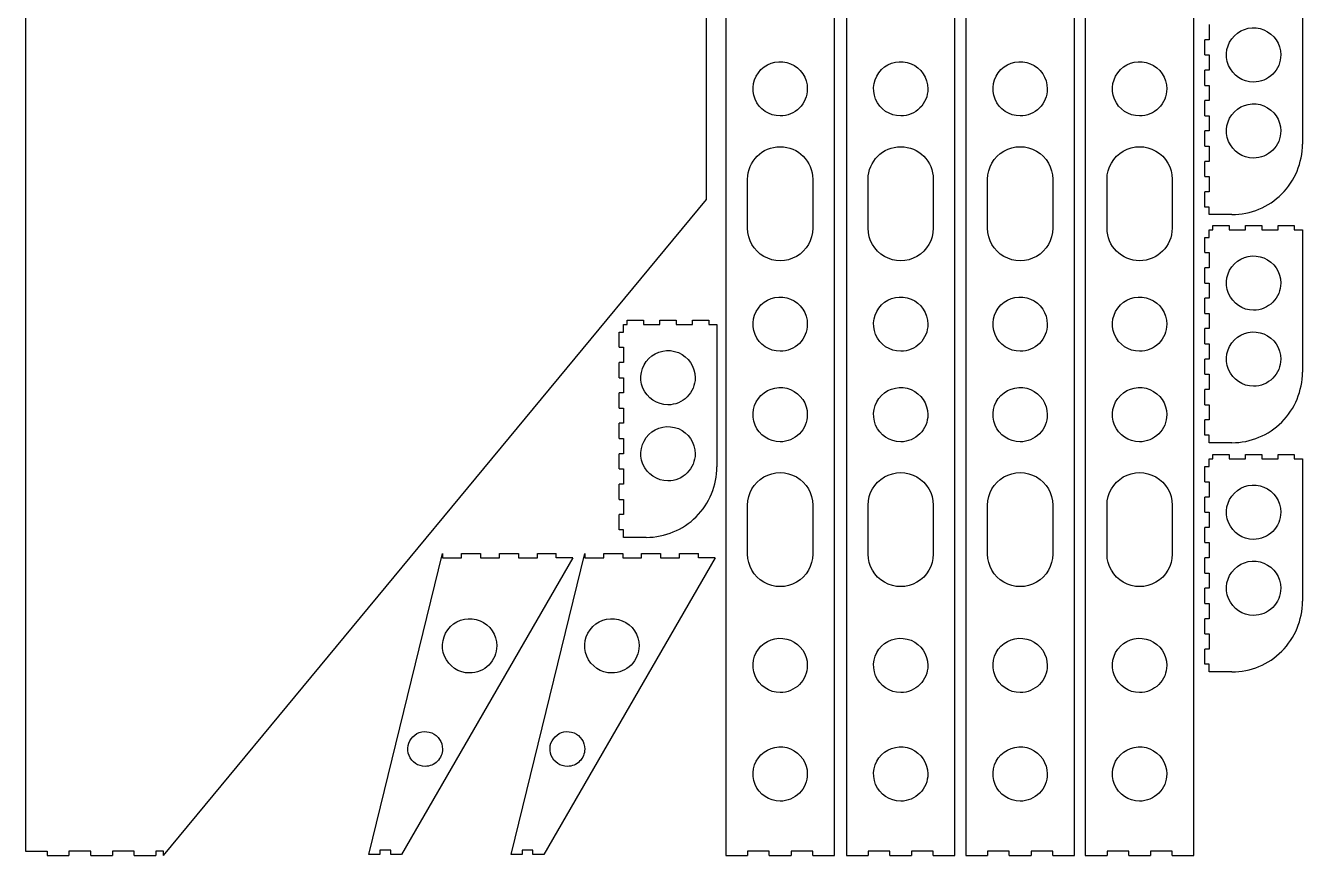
# Model space of a CAD drawing. Header units: millimetres. Extents: x 12 to 1197, y 12 to 2438.
# Drawn here: x 12 to 1188, y 12 to 776 of the extents above; entities that cross this region are included whole.
import ezdxf

# ---------------------------------------------------------------- set-up
doc = ezdxf.new("R2010")
doc.units = ezdxf.units.MM
doc.layers.get('0').update_dxf_attribs({"linetype": 'CONTINUOUS'})

msp = doc.modelspace()

# ---------------------------------------------------------------- linework, layer by layer
at = {"color": 7}
for points in [[(11.85, 1215.85), (11.85, 15.85)], [(638.85, 615.85), (638.85, 1219.85)], [(676.85, 1211.85), (656.85, 1211.85), (656.85, 11.85)], [(736.85, 11.85), (756.85, 11.85), (756.85, 1211.85), (736.85, 1211.85)], [(787.85, 1211.85), (767.85, 1211.85), (767.85, 11.85)], [(847.85, 11.85), (867.85, 11.85), (867.85, 1211.85), (847.85, 1211.85)], [(897.85, 1211.85), (877.85, 1211.85), (877.85, 11.85)], [(957.85, 11.85), (977.85, 11.85), (977.85, 1211.85), (957.85, 1211.85)], [(1007.85, 1211.85), (987.85, 1211.85), (987.85, 11.85)], [(1067.85, 11.85), (1087.85, 11.85), (1087.85, 1211.85), (1067.85, 1211.85)], [(1187.85, 797.85), (1187.85, 666.85)], [(1101.85, 776.85), (1101.85, 762.85)], [(1101.85, 762.85), (1097.85, 762.85)], [(1097.85, 748.85), (1097.85, 762.85)], [(1097.85, 748.85), (1101.85, 748.85)], [(1101.85, 748.85), (1101.85, 734.85)], [(1097.85, 720.85), (1097.85, 734.85)], [(1101.85, 734.85), (1097.85, 734.85)], [(1097.85, 720.85), (1101.85, 720.85)], [(1101.85, 720.85), (1101.85, 706.85)], [(1097.85, 692.85), (1097.85, 706.85)], [(1101.85, 706.85), (1097.85, 706.85)], [(1097.85, 692.85), (1101.85, 692.85)], [(1101.85, 692.85), (1101.85, 678.85)], [(1097.85, 664.85), (1097.85, 678.85)], [(1101.85, 678.85), (1097.85, 678.85)], [(1097.85, 664.85), (1101.85, 664.85)], [(1101.85, 664.85), (1101.85, 650.85)], [(1097.85, 636.85), (1097.85, 650.85)], [(1101.85, 650.85), (1097.85, 650.85)], [(1097.85, 636.85), (1101.85, 636.85)], [(1101.85, 636.85), (1101.85, 622.85)], [(676.85, 589.35), (676.85, 634.35)], [(736.85, 634.35), (736.85, 589.35)], [(787.85, 589.35), (787.85, 634.35)], [(847.85, 634.35), (847.85, 589.35)], [(897.85, 589.35), (897.85, 634.35)], [(957.85, 634.35), (957.85, 589.35)], [(1007.85, 589.35), (1007.85, 634.35)], [(1067.85, 634.35), (1067.85, 589.35)], [(138.85, 11.85), (638.85, 615.85)], [(1097.85, 608.85), (1097.85, 622.85)], [(1101.85, 622.85), (1097.85, 622.85)], [(1101.85, 608.85), (1097.85, 608.85)], [(1122.85, 601.85), (1101.85, 601.85), (1101.85, 608.85)], [(1105.35, 591.85), (1120.35, 591.85)], [(1105.35, 587.85), (1105.35, 591.85)], [(1120.35, 591.85), (1120.35, 587.85)], [(1135.35, 591.85), (1150.35, 591.85)], [(1135.35, 587.85), (1135.35, 591.85)], [(1150.35, 591.85), (1150.35, 587.85)], [(1165.35, 591.85), (1180.35, 591.85)], [(1165.35, 587.85), (1165.35, 591.85)], [(1180.35, 591.85), (1180.35, 587.85)], [(1097.85, 580.85), (1101.85, 580.85)], [(1097.85, 566.85), (1097.85, 580.85)], [(1101.85, 587.85), (1105.35, 587.85)], [(1101.85, 580.85), (1101.85, 587.85)], [(1120.35, 587.85), (1135.35, 587.85)], [(1150.35, 587.85), (1165.35, 587.85)], [(1180.35, 587.85), (1187.85, 587.85)], [(1187.85, 587.85), (1187.85, 456.85)], [(1097.85, 566.85), (1101.85, 566.85)], [(1101.85, 566.85), (1101.85, 552.85)], [(1101.85, 552.85), (1097.85, 552.85)], [(1097.85, 538.85), (1097.85, 552.85)], [(1097.85, 538.85), (1101.85, 538.85)], [(1101.85, 538.85), (1101.85, 524.85)], [(1097.85, 510.85), (1097.85, 524.85)], [(1101.85, 524.85), (1097.85, 524.85)], [(1097.85, 510.85), (1101.85, 510.85)], [(1101.85, 510.85), (1101.85, 496.85)], [(562.532983, 500.700969), (566.032983, 500.700969)], [(562.532983, 493.700969), (562.532983, 500.700969)], [(566.032983, 504.700969), (581.032983, 504.700969)], [(566.032983, 500.700969), (566.032983, 504.700969)], [(581.032983, 504.700969), (581.032983, 500.700969)], [(581.032983, 500.700969), (596.032983, 500.700969)], [(596.032983, 504.700969), (611.032983, 504.700969)], [(596.032983, 500.700969), (596.032983, 504.700969)], [(611.032983, 504.700969), (611.032983, 500.700969)], [(611.032983, 500.700969), (626.032983, 500.700969)], [(626.032983, 504.700969), (641.032983, 504.700969)], [(626.032983, 500.700969), (626.032983, 504.700969)], [(641.032983, 504.700969), (641.032983, 500.700969)], [(641.032983, 500.700969), (648.532983, 500.700969)], [(648.532983, 500.700969), (648.532983, 369.700969)], [(1097.85, 482.85), (1097.85, 496.85)], [(1101.85, 496.85), (1097.85, 496.85)], [(558.532983, 493.700969), (562.532983, 493.700969)], [(558.532983, 479.700969), (558.532983, 493.700969)], [(1097.85, 482.85), (1101.85, 482.85)], [(1101.85, 482.85), (1101.85, 468.85)], [(558.532983, 479.700969), (562.532983, 479.700969)], [(562.532983, 479.700969), (562.532983, 465.700969)], [(562.532983, 465.700969), (558.532983, 465.700969)], [(558.532983, 451.700969), (558.532983, 465.700969)], [(1097.85, 454.85), (1097.85, 468.85)], [(1101.85, 468.85), (1097.85, 468.85)], [(558.532983, 451.700969), (562.532983, 451.700969)], [(562.532983, 451.700969), (562.532983, 437.700969)], [(1097.85, 454.85), (1101.85, 454.85)], [(1101.85, 454.85), (1101.85, 440.85)], [(558.532983, 423.700969), (558.532983, 437.700969)], [(562.532983, 437.700969), (558.532983, 437.700969)], [(1097.85, 426.85), (1097.85, 440.85)], [(1101.85, 440.85), (1097.85, 440.85)], [(558.532983, 423.700969), (562.532983, 423.700969)], [(562.532983, 423.700969), (562.532983, 409.700969)], [(1097.85, 426.85), (1101.85, 426.85)], [(1101.85, 426.85), (1101.85, 412.85)], [(1097.85, 398.85), (1097.85, 412.85)], [(1101.85, 412.85), (1097.85, 412.85)], [(558.532983, 395.700969), (558.532983, 409.700969)], [(562.532983, 409.700969), (558.532983, 409.700969)], [(558.532983, 395.700969), (562.532983, 395.700969)], [(562.532983, 395.700969), (562.532983, 381.700969)], [(1101.85, 398.85), (1097.85, 398.85)], [(1122.85, 391.85), (1101.85, 391.85), (1101.85, 398.85)], [(558.532983, 367.700969), (558.532983, 381.700969)], [(562.532983, 381.700969), (558.532983, 381.700969)], [(1101.85, 376.85), (1105.35, 376.85)], [(1101.85, 369.85), (1101.85, 376.85)], [(1105.35, 380.85), (1120.35, 380.85)], [(1105.35, 376.85), (1105.35, 380.85)], [(1120.35, 380.85), (1120.35, 376.85)], [(1120.35, 376.85), (1135.35, 376.85)], [(1135.35, 380.85), (1150.35, 380.85)], [(1135.35, 376.85), (1135.35, 380.85)], [(1150.35, 380.85), (1150.35, 376.85)], [(1150.35, 376.85), (1165.35, 376.85)], [(1165.35, 380.85), (1180.35, 380.85)], [(1165.35, 376.85), (1165.35, 380.85)], [(1180.35, 380.85), (1180.35, 376.85)], [(1180.35, 376.85), (1187.85, 376.85)], [(1187.85, 376.85), (1187.85, 245.85)], [(558.532983, 367.700969), (562.532983, 367.700969)], [(562.532983, 367.700969), (562.532983, 353.700969)], [(1097.85, 369.85), (1101.85, 369.85)], [(1097.85, 355.85), (1097.85, 369.85)], [(558.532983, 339.700969), (558.532983, 353.700969)], [(562.532983, 353.700969), (558.532983, 353.700969)], [(1097.85, 355.85), (1101.85, 355.85)], [(1101.85, 355.85), (1101.85, 341.85)], [(1101.85, 341.85), (1097.85, 341.85)], [(1097.85, 327.85), (1097.85, 341.85)], [(558.532983, 339.700969), (562.532983, 339.700969)], [(562.532983, 339.700969), (562.532983, 325.700969)], [(676.85, 289.35), (676.85, 334.35)], [(736.85, 334.35), (736.85, 289.35)], [(787.85, 289.35), (787.85, 334.35)], [(847.85, 334.35), (847.85, 289.35)], [(897.85, 289.35), (897.85, 334.35)], [(957.85, 334.35), (957.85, 289.35)], [(1007.85, 289.35), (1007.85, 334.35)], [(1067.85, 334.35), (1067.85, 289.35)], [(558.532983, 311.700969), (558.532983, 325.700969)], [(562.532983, 325.700969), (558.532983, 325.700969)], [(1097.85, 327.85), (1101.85, 327.85)], [(1101.85, 327.85), (1101.85, 313.85)], [(562.532983, 311.700969), (558.532983, 311.700969)], [(583.532983, 304.700969), (562.532983, 304.700969), (562.532983, 311.700969)], [(1097.85, 299.85), (1097.85, 313.85)], [(1101.85, 313.85), (1097.85, 313.85)], [(1097.85, 299.85), (1101.85, 299.85)], [(1101.85, 299.85), (1101.85, 285.85)], [(328.15, 12.721871), (395.85, 289.85)], [(515.840599, 285.85), (358.15, 12.721871)], [(395.85, 289.85), (395.85, 285.85)], [(395.85, 285.85), (413.32, 285.85)], [(413.32, 289.85), (430.79, 289.85)], [(413.32, 285.85), (413.32, 289.85)], [(430.79, 289.85), (430.79, 285.85)], [(430.79, 285.85), (448.26, 285.85)], [(448.26, 289.85), (465.73, 289.85)], [(448.26, 285.85), (448.26, 289.85)], [(459.15, 12.721871), (526.85, 289.85)], [(465.73, 289.85), (465.73, 285.85)], [(465.73, 285.85), (483.2, 285.85)], [(483.2, 289.85), (500.68, 289.85)], [(483.2, 285.85), (483.2, 289.85)], [(646.840599, 285.85), (489.15, 12.721871)], [(515.840599, 285.85), (500.68, 285.85), (500.68, 289.85)], [(526.85, 289.85), (526.85, 285.85)], [(526.85, 285.85), (544.32, 285.85)], [(544.32, 289.85), (561.79, 289.85)], [(544.32, 285.85), (544.32, 289.85)], [(561.79, 289.85), (561.79, 285.85)], [(561.79, 285.85), (579.26, 285.85)], [(579.26, 289.85), (596.73, 289.85)], [(579.26, 285.85), (579.26, 289.85)], [(596.73, 289.85), (596.73, 285.85)], [(596.73, 285.85), (614.2, 285.85)], [(614.2, 289.85), (631.68, 289.85)], [(614.2, 285.85), (614.2, 289.85)], [(646.840599, 285.85), (631.68, 285.85), (631.68, 289.85)], [(1097.85, 271.85), (1097.85, 285.85)], [(1101.85, 285.85), (1097.85, 285.85)], [(1097.85, 271.85), (1101.85, 271.85)], [(1101.85, 271.85), (1101.85, 257.85)], [(1097.85, 243.85), (1097.85, 257.85)], [(1101.85, 257.85), (1097.85, 257.85)], [(1097.85, 243.85), (1101.85, 243.85)], [(1101.85, 243.85), (1101.85, 229.85)], [(1097.85, 215.85), (1097.85, 229.85)], [(1101.85, 229.85), (1097.85, 229.85)], [(1097.85, 215.85), (1101.85, 215.85)], [(1101.85, 215.85), (1101.85, 201.85)], [(1097.85, 187.85), (1097.85, 201.85)], [(1101.85, 201.85), (1097.85, 201.85)], [(1101.85, 187.85), (1097.85, 187.85)], [(1122.85, 180.85), (1101.85, 180.85), (1101.85, 187.85)], [(11.85, 15.85), (31.85, 15.85)], [(31.85, 15.85), (31.85, 11.85)], [(31.85, 11.85), (51.85, 11.85)], [(71.85, 11.85), (71.85, 15.85), (51.85, 15.85), (51.85, 11.85)], [(71.85, 11.85), (91.85, 11.85)], [(111.85, 11.85), (111.85, 15.85), (91.85, 15.85), (91.85, 11.85)], [(111.85, 11.85), (131.85, 11.85)], [(138.85, 11.85), (138.85, 15.85), (131.85, 15.85), (131.85, 11.85)], [(338.15, 12.721871), (328.15, 12.721871)], [(338.15, 16.721871), (338.15, 12.721871)], [(348.15, 16.721871), (338.15, 16.721871)], [(348.15, 12.721871), (348.15, 16.721871)], [(358.15, 12.721871), (348.15, 12.721871)], [(469.15, 12.721871), (459.15, 12.721871)], [(469.15, 16.721871), (469.15, 12.721871)], [(479.15, 16.721871), (469.15, 16.721871)], [(479.15, 12.721871), (479.15, 16.721871)], [(489.15, 12.721871), (479.15, 12.721871)], [(656.85, 11.85), (676.85, 11.85)], [(676.85, 15.85), (676.85, 11.85)], [(696.85, 15.85), (676.85, 15.85)], [(696.85, 11.85), (696.85, 15.85)], [(696.85, 11.85), (716.85, 11.85)], [(716.85, 15.85), (716.85, 11.85)], [(736.85, 15.85), (716.85, 15.85)], [(736.85, 11.85), (736.85, 15.85)], [(767.85, 11.85), (787.85, 11.85)], [(787.85, 15.85), (787.85, 11.85)], [(807.85, 15.85), (787.85, 15.85)], [(807.85, 11.85), (807.85, 15.85)], [(807.85, 11.85), (827.85, 11.85)], [(827.85, 15.85), (827.85, 11.85)], [(847.85, 15.85), (827.85, 15.85)], [(847.85, 11.85), (847.85, 15.85)], [(877.85, 11.85), (897.85, 11.85)], [(897.85, 15.85), (897.85, 11.85)], [(917.85, 15.85), (897.85, 15.85)], [(917.85, 11.85), (917.85, 15.85)], [(917.85, 11.85), (937.85, 11.85)], [(937.85, 15.85), (937.85, 11.85)], [(957.85, 15.85), (937.85, 15.85)], [(957.85, 11.85), (957.85, 15.85)], [(987.85, 11.85), (1007.85, 11.85)], [(1007.85, 15.85), (1007.85, 11.85)], [(1027.85, 15.85), (1007.85, 15.85)], [(1027.85, 11.85), (1027.85, 15.85)], [(1027.85, 11.85), (1047.85, 11.85)], [(1047.85, 15.85), (1047.85, 11.85)], [(1067.85, 15.85), (1047.85, 15.85)], [(1067.85, 11.85), (1067.85, 15.85)]]:
    msp.add_lwpolyline(points, dxfattribs=at)
for points in [[(1142.85, 723.85)], [(706.85, 692.68)], [(817.85, 692.68)], [(927.85, 692.68)], [(1037.85, 692.68)], [(1142.85, 653.85)], [(1142.85, 513.85)], [(706.85, 476.01)], [(817.85, 476.01)], [(927.85, 476.01)], [(1037.85, 476.01)], [(1142.85, 443.85)], [(603.532983, 426.700969)], [(706.85, 392.68)], [(817.85, 392.68)], [(927.85, 392.68)], [(1037.85, 392.68)], [(603.532983, 356.700969)], [(1142.85, 302.85)], [(1142.85, 232.85)], [(420.85, 179.85)], [(551.85, 179.85)], [(706.85, 161.85)], [(817.85, 161.85)], [(927.85, 161.85)], [(1037.85, 161.85)], [(379.85, 93.85)], [(510.85, 93.85)], [(706.85, 61.85)], [(817.85, 61.85)], [(927.85, 61.85)], [(1037.85, 61.85)]]:
    msp.add_lwpolyline(points, close=True, dxfattribs=at)
for points in [[(1119.753012, 739.282914), (1115.883487, 748.624774), (1118.022381, 759.37772), (1125.17233, 766.52767)], [(1125.17233, 766.52767), (1132.32228, 773.677619), (1143.075226, 775.816513), (1152.417086, 771.946988)], [(1152.417086, 771.946988), (1161.758946, 768.077463), (1167.85, 758.961556), (1167.85, 748.85)], [(689.17233, 735.35767), (696.32228, 742.507619), (707.075226, 744.646513), (716.417086, 740.776988)], [(800.17233, 735.35767), (807.32228, 742.507619), (818.075226, 744.646513), (827.417086, 740.776988)], [(910.17233, 735.35767), (917.32228, 742.507619), (928.075226, 744.646513), (937.417086, 740.776988)], [(1020.17233, 735.35767), (1027.32228, 742.507619), (1038.075226, 744.646513), (1047.417086, 740.776988)], [(1167.85, 748.85), (1167.85, 742.219588), (1165.216079, 735.86074), (1160.52767, 731.17233)], [(683.753012, 708.112914), (679.883487, 717.454774), (682.022381, 728.20772), (689.17233, 735.35767)], [(716.417086, 740.776988), (725.758946, 736.907463), (731.85, 727.791556), (731.85, 717.68)], [(794.753012, 708.112914), (790.883487, 717.454774), (793.022381, 728.20772), (800.17233, 735.35767)], [(827.417086, 740.776988), (836.758946, 736.907463), (842.85, 727.791556), (842.85, 717.68)], [(904.753012, 708.112914), (900.883487, 717.454774), (903.022381, 728.20772), (910.17233, 735.35767)], [(937.417086, 740.776988), (946.758946, 736.907463), (952.85, 727.791556), (952.85, 717.68)], [(1014.753012, 708.112914), (1010.883487, 717.454774), (1013.022381, 728.20772), (1020.17233, 735.35767)], [(1047.417086, 740.776988), (1056.758946, 736.907463), (1062.85, 727.791556), (1062.85, 717.68)], [(1142.85, 723.85), (1132.738444, 723.85), (1123.622537, 729.941054), (1119.753012, 739.282914)], [(1160.52767, 731.17233), (1155.83926, 726.483921), (1149.480412, 723.85), (1142.85, 723.85)], [(731.85, 717.68), (731.85, 711.049588), (729.216079, 704.69074), (724.52767, 700.00233)], [(842.85, 717.68), (842.85, 711.049588), (840.216079, 704.69074), (835.52767, 700.00233)], [(952.85, 717.68), (952.85, 711.049588), (950.216079, 704.69074), (945.52767, 700.00233)], [(1062.85, 717.68), (1062.85, 711.049588), (1060.216079, 704.69074), (1055.52767, 700.00233)], [(706.85, 692.68), (696.738444, 692.68), (687.622537, 698.771054), (683.753012, 708.112914)], [(817.85, 692.68), (807.738444, 692.68), (798.622537, 698.771054), (794.753012, 708.112914)], [(927.85, 692.68), (917.738444, 692.68), (908.622537, 698.771054), (904.753012, 708.112914)], [(1037.85, 692.68), (1027.738444, 692.68), (1018.622537, 698.771054), (1014.753012, 708.112914)], [(1125.17233, 696.52767), (1132.32228, 703.677619), (1143.075226, 705.816513), (1152.417086, 701.946988)], [(724.52767, 700.00233), (719.83926, 695.313921), (713.480412, 692.68), (706.85, 692.68)], [(835.52767, 700.00233), (830.83926, 695.313921), (824.480412, 692.68), (817.85, 692.68)], [(945.52767, 700.00233), (940.83926, 695.313921), (934.480412, 692.68), (927.85, 692.68)], [(1055.52767, 700.00233), (1050.83926, 695.313921), (1044.480412, 692.68), (1037.85, 692.68)], [(1119.753012, 669.282914), (1115.883487, 678.624774), (1118.022381, 689.37772), (1125.17233, 696.52767)], [(1152.417086, 701.946988), (1161.758946, 698.077463), (1167.85, 688.961556), (1167.85, 678.85)], [(1167.85, 678.85), (1167.85, 672.219588), (1165.216079, 665.86074), (1160.52767, 661.17233)], [(676.85, 634.35), (676.850001, 650.918542), (690.281458, 664.349998), (706.85, 664.349998)], [(706.85, 664.349998), (723.418542, 664.349998), (736.849999, 650.918542), (736.85, 634.35)], [(787.85, 634.35), (787.850001, 650.918542), (801.281458, 664.349998), (817.85, 664.349998)], [(817.85, 664.349998), (834.418542, 664.349998), (847.849999, 650.918542), (847.85, 634.35)], [(897.85, 634.35), (897.85, 645.067968), (903.567968, 654.971778), (912.85, 660.330762)], [(912.85, 660.330762), (922.132032, 665.689746), (933.567968, 665.689746), (942.85, 660.330762)], [(942.85, 660.330762), (952.132032, 654.971778), (957.85, 645.067968), (957.85, 634.35)], [(1007.85, 634.35), (1007.85, 645.067968), (1013.567968, 654.971778), (1022.85, 660.330762)], [(1022.85, 660.330762), (1032.132032, 665.689746), (1043.567968, 665.689746), (1052.85, 660.330762)], [(1052.85, 660.330762), (1062.132032, 654.971778), (1067.85, 645.067968), (1067.85, 634.35)], [(1142.85, 653.85), (1132.738444, 653.85), (1123.622537, 659.941054), (1119.753012, 669.282914)], [(1160.52767, 661.17233), (1155.83926, 656.483921), (1149.480412, 653.85), (1142.85, 653.85)], [(1168.811941, 620.888059), (1181.001805, 633.077924), (1187.85, 649.610928), (1187.85, 666.85)], [(1122.85, 601.85), (1140.089072, 601.85), (1156.622076, 608.698195), (1168.811941, 620.888059)], [(691.85, 563.369238), (682.567968, 568.728222), (676.85, 578.632032), (676.85, 589.35)], [(736.85, 589.35), (736.85, 578.632032), (731.132032, 568.728222), (721.85, 563.369238)], [(802.85, 563.369238), (793.567968, 568.728222), (787.85, 578.632032), (787.85, 589.35)], [(847.85, 589.35), (847.85, 578.632032), (842.132032, 568.728222), (832.85, 563.369238)], [(912.85, 563.369238), (903.567968, 568.728222), (897.85, 578.632032), (897.85, 589.35)], [(957.85, 589.35), (957.85, 578.632032), (952.132032, 568.728222), (942.85, 563.369238)], [(1037.85, 559.350004), (1021.281459, 559.350004), (1007.850002, 572.781459), (1007.85, 589.35)], [(1067.85, 589.35), (1067.849998, 572.781459), (1054.418541, 559.350004), (1037.85, 559.350004)], [(1125.17233, 556.52767), (1132.32228, 563.677619), (1143.075226, 565.816513), (1152.417086, 561.946988)], [(721.85, 563.369238), (712.567968, 558.010254), (701.132032, 558.010254), (691.85, 563.369238)], [(832.85, 563.369238), (823.567968, 558.010254), (812.132032, 558.010254), (802.85, 563.369238)], [(942.85, 563.369238), (933.567968, 558.010254), (922.132032, 558.010254), (912.85, 563.369238)], [(1119.753012, 529.282914), (1115.883487, 538.624774), (1118.022381, 549.37772), (1125.17233, 556.52767)], [(1152.417086, 561.946988), (1161.758946, 558.077463), (1167.85, 548.961556), (1167.85, 538.85)], [(1142.85, 513.85), (1132.738444, 513.85), (1123.622537, 519.941054), (1119.753012, 529.282914)], [(1167.85, 538.85), (1167.85, 532.219588), (1165.216079, 525.86074), (1160.52767, 521.17233)], [(683.753012, 491.442914), (679.883487, 500.784774), (682.022381, 511.53772), (689.17233, 518.68767)], [(689.17233, 518.68767), (696.32228, 525.837619), (707.075226, 527.976513), (716.417086, 524.106988)], [(716.417086, 524.106988), (725.758946, 520.237463), (731.85, 511.121556), (731.85, 501.01)], [(794.753012, 491.442914), (790.883487, 500.784774), (793.022381, 511.53772), (800.17233, 518.68767)], [(800.17233, 518.68767), (807.32228, 525.837619), (818.075226, 527.976513), (827.417086, 524.106988)], [(827.417086, 524.106988), (836.758946, 520.237463), (842.85, 511.121556), (842.85, 501.01)], [(904.753012, 491.442914), (900.883487, 500.784774), (903.022381, 511.53772), (910.17233, 518.68767)], [(910.17233, 518.68767), (917.32228, 525.837619), (928.075226, 527.976513), (937.417086, 524.106988)], [(937.417086, 524.106988), (946.758946, 520.237463), (952.85, 511.121556), (952.85, 501.01)], [(1014.753012, 491.442914), (1010.883487, 500.784774), (1013.022381, 511.53772), (1020.17233, 518.68767)], [(1020.17233, 518.68767), (1027.32228, 525.837619), (1038.075226, 527.976513), (1047.417086, 524.106988)], [(1047.417086, 524.106988), (1056.758946, 520.237463), (1062.85, 511.121556), (1062.85, 501.01)], [(1160.52767, 521.17233), (1155.83926, 516.483921), (1149.480412, 513.85), (1142.85, 513.85)], [(731.85, 501.01), (731.85, 494.379588), (729.216079, 488.02074), (724.52767, 483.33233)], [(842.85, 501.01), (842.85, 494.379588), (840.216079, 488.02074), (835.52767, 483.33233)], [(952.85, 501.01), (952.85, 494.379588), (950.216079, 488.02074), (945.52767, 483.33233)], [(1062.85, 501.01), (1062.85, 494.379588), (1060.216079, 488.02074), (1055.52767, 483.33233)], [(1125.17233, 486.52767), (1132.32228, 493.677619), (1143.075226, 495.816513), (1152.417086, 491.946988)], [(706.85, 476.01), (696.738444, 476.01), (687.622537, 482.101054), (683.753012, 491.442914)], [(724.52767, 483.33233), (719.83926, 478.643921), (713.480412, 476.01), (706.85, 476.01)], [(817.85, 476.01), (807.738444, 476.01), (798.622537, 482.101054), (794.753012, 491.442914)], [(835.52767, 483.33233), (830.83926, 478.643921), (824.480412, 476.01), (817.85, 476.01)], [(927.85, 476.01), (917.738444, 476.01), (908.622537, 482.101054), (904.753012, 491.442914)], [(945.52767, 483.33233), (940.83926, 478.643921), (934.480412, 476.01), (927.85, 476.01)], [(1037.85, 476.01), (1027.738444, 476.01), (1018.622537, 482.101054), (1014.753012, 491.442914)], [(1055.52767, 483.33233), (1050.83926, 478.643921), (1044.480412, 476.01), (1037.85, 476.01)], [(1119.753012, 459.282914), (1115.883487, 468.624774), (1118.022381, 479.37772), (1125.17233, 486.52767)], [(1152.417086, 491.946988), (1161.758946, 488.077463), (1167.85, 478.961556), (1167.85, 468.85)], [(585.855314, 469.378638), (593.005264, 476.528588), (603.758209, 478.667482), (613.100069, 474.797957)], [(613.100069, 474.797957), (622.441929, 470.928432), (628.532983, 461.812525), (628.532983, 451.700969)], [(580.435995, 442.133883), (576.56647, 451.475742), (578.705364, 462.228688), (585.855314, 469.378638)], [(1142.85, 443.85), (1132.738444, 443.85), (1123.622537, 449.941054), (1119.753012, 459.282914)], [(1167.85, 468.85), (1167.85, 462.219588), (1165.216079, 455.86074), (1160.52767, 451.17233)], [(628.532983, 451.700969), (628.532983, 445.070556), (625.899062, 438.711708), (621.210653, 434.023299)], [(1160.52767, 451.17233), (1155.83926, 446.483921), (1149.480412, 443.85), (1142.85, 443.85)], [(1168.811941, 410.888059), (1181.001805, 423.077924), (1187.85, 439.610928), (1187.85, 456.85)], [(603.532983, 426.700969), (593.421427, 426.700969), (584.30552, 432.792023), (580.435995, 442.133883)], [(683.753012, 408.112914), (679.883487, 417.454774), (682.022381, 428.20772), (689.17233, 435.35767)], [(689.17233, 435.35767), (696.32228, 442.507619), (707.075226, 444.646513), (716.417086, 440.776988)], [(716.417086, 440.776988), (725.758946, 436.907463), (731.85, 427.791556), (731.85, 417.68)], [(794.753012, 408.112914), (790.883487, 417.454774), (793.022381, 428.20772), (800.17233, 435.35767)], [(800.17233, 435.35767), (807.32228, 442.507619), (818.075226, 444.646513), (827.417086, 440.776988)], [(827.417086, 440.776988), (836.758946, 436.907463), (842.85, 427.791556), (842.85, 417.68)], [(904.753012, 408.112914), (900.883487, 417.454774), (903.022381, 428.20772), (910.17233, 435.35767)], [(910.17233, 435.35767), (917.32228, 442.507619), (928.075226, 444.646513), (937.417086, 440.776988)], [(937.417086, 440.776988), (946.758946, 436.907463), (952.85, 427.791556), (952.85, 417.68)], [(1014.753012, 408.112914), (1010.883487, 417.454774), (1013.022381, 428.20772), (1020.17233, 435.35767)], [(1020.17233, 435.35767), (1027.32228, 442.507619), (1038.075226, 444.646513), (1047.417086, 440.776988)], [(1047.417086, 440.776988), (1056.758946, 436.907463), (1062.85, 427.791556), (1062.85, 417.68)], [(621.210653, 434.023299), (616.522243, 429.33489), (610.163396, 426.700969), (603.532983, 426.700969)], [(731.85, 417.68), (731.85, 411.049588), (729.216079, 404.69074), (724.52767, 400.00233)], [(842.85, 417.68), (842.85, 411.049588), (840.216079, 404.69074), (835.52767, 400.00233)], [(952.85, 417.68), (952.85, 411.049588), (950.216079, 404.69074), (945.52767, 400.00233)], [(1062.85, 417.68), (1062.85, 411.049588), (1060.216079, 404.69074), (1055.52767, 400.00233)], [(585.855314, 399.378638), (593.005264, 406.528588), (603.758209, 408.667482), (613.100069, 404.797957)], [(613.100069, 404.797957), (622.441929, 400.928432), (628.532983, 391.812525), (628.532983, 381.700969)], [(706.85, 392.68), (696.738444, 392.68), (687.622537, 398.771054), (683.753012, 408.112914)], [(724.52767, 400.00233), (719.83926, 395.313921), (713.480412, 392.68), (706.85, 392.68)], [(817.85, 392.68), (807.738444, 392.68), (798.622537, 398.771054), (794.753012, 408.112914)], [(835.52767, 400.00233), (830.83926, 395.313921), (824.480412, 392.68), (817.85, 392.68)], [(927.85, 392.68), (917.738444, 392.68), (908.622537, 398.771054), (904.753012, 408.112914)], [(945.52767, 400.00233), (940.83926, 395.313921), (934.480412, 392.68), (927.85, 392.68)], [(1037.85, 392.68), (1027.738444, 392.68), (1018.622537, 398.771054), (1014.753012, 408.112914)], [(1055.52767, 400.00233), (1050.83926, 395.313921), (1044.480412, 392.68), (1037.85, 392.68)], [(1122.85, 391.85), (1140.089072, 391.85), (1156.622076, 398.698195), (1168.811941, 410.888059)], [(580.435995, 372.133883), (576.56647, 381.475742), (578.705364, 392.228688), (585.855314, 399.378638)], [(628.532983, 381.700969), (628.532983, 375.070556), (625.899062, 368.711708), (621.210653, 364.023299)], [(603.532983, 356.700969), (593.421427, 356.700969), (584.30552, 362.792023), (580.435995, 372.133883)], [(629.494946, 323.739033), (641.684815, 335.928905), (648.533008, 352.46192), (648.533, 369.701)], [(691.85, 360.330762), (701.132032, 365.689746), (712.567968, 365.689746), (721.85, 360.330762)], [(802.85, 360.330762), (812.132032, 365.689746), (823.567968, 365.689746), (832.85, 360.330762)], [(912.85, 360.330762), (922.132032, 365.689746), (933.567968, 365.689746), (942.85, 360.330762)], [(1022.85, 360.330762), (1032.132032, 365.689746), (1043.567968, 365.689746), (1052.85, 360.330762)], [(621.210653, 364.023299), (616.522243, 359.33489), (610.163396, 356.700969), (603.532983, 356.700969)], [(676.85, 334.35), (676.85, 345.067968), (682.567968, 354.971778), (691.85, 360.330762)], [(721.85, 360.330762), (731.132032, 354.971778), (736.85, 345.067968), (736.85, 334.35)], [(787.85, 334.35), (787.85, 345.067968), (793.567968, 354.971778), (802.85, 360.330762)], [(832.85, 360.330762), (842.132032, 354.971778), (847.85, 345.067968), (847.85, 334.35)], [(897.85, 334.35), (897.85, 345.067968), (903.567968, 354.971778), (912.85, 360.330762)], [(942.85, 360.330762), (952.132032, 354.971778), (957.85, 345.067968), (957.85, 334.35)], [(1007.85, 334.35), (1007.85, 345.067968), (1013.567968, 354.971778), (1022.85, 360.330762)], [(1052.85, 360.330762), (1062.132032, 354.971778), (1067.85, 345.067968), (1067.85, 334.35)], [(1125.17233, 345.52767), (1132.32228, 352.677619), (1143.075226, 354.816513), (1152.417086, 350.946988)], [(1119.753012, 318.282914), (1115.883487, 327.624774), (1118.022381, 338.37772), (1125.17233, 345.52767)], [(1152.417086, 350.946988), (1161.758946, 347.077463), (1167.85, 337.961556), (1167.85, 327.85)], [(583.532983, 304.700969), (600.772064, 304.700964), (617.305077, 311.549161), (629.494946, 323.739033)], [(1142.85, 302.85), (1132.738444, 302.85), (1123.622537, 308.941054), (1119.753012, 318.282914)], [(1167.85, 327.85), (1167.85, 321.219588), (1165.216079, 314.86074), (1160.52767, 310.17233)], [(1160.52767, 310.17233), (1155.83926, 305.483921), (1149.480412, 302.85), (1142.85, 302.85)], [(691.85, 263.369238), (682.567968, 268.728222), (676.85, 278.632032), (676.85, 289.35)], [(736.85, 289.35), (736.85, 278.632032), (731.132032, 268.728222), (721.85, 263.369238)], [(802.85, 263.369238), (793.567968, 268.728222), (787.85, 278.632032), (787.85, 289.35)], [(847.85, 289.35), (847.85, 278.632032), (842.132032, 268.728222), (832.85, 263.369238)], [(912.849999, 263.369236), (903.567967, 268.728221), (897.849999, 278.632032), (897.85, 289.35)], [(957.85, 289.35), (957.850001, 278.632032), (952.132033, 268.728221), (942.850001, 263.369236)], [(1022.849999, 263.369234), (1013.567966, 268.728219), (1007.849998, 278.632031), (1007.85, 289.35)], [(1067.85, 289.35), (1067.850002, 278.632031), (1062.132034, 268.728219), (1052.850001, 263.369234)], [(1125.17233, 275.52767), (1132.32228, 282.677619), (1143.075226, 284.816513), (1152.417086, 280.946988)], [(1119.753012, 248.282914), (1115.883487, 257.624774), (1118.022381, 268.37772), (1125.17233, 275.52767)], [(1152.417086, 280.946988), (1161.758946, 277.077463), (1167.85, 267.961556), (1167.85, 257.85)], [(721.85, 263.369238), (712.567968, 258.010254), (701.132032, 258.010254), (691.85, 263.369238)], [(832.85, 263.369238), (823.567968, 258.010254), (812.132032, 258.010254), (802.85, 263.369238)], [(942.850001, 263.369236), (933.567968, 258.010252), (922.132032, 258.010252), (912.849999, 263.369236)], [(1052.850001, 263.369234), (1043.567968, 258.010249), (1032.132032, 258.010249), (1022.849999, 263.369234)], [(1142.85, 232.85), (1132.738444, 232.85), (1123.622537, 238.941054), (1119.753012, 248.282914)], [(1167.85, 257.85), (1167.85, 251.219588), (1165.216079, 244.86074), (1160.52767, 240.17233)], [(1160.52767, 240.17233), (1155.83926, 235.483921), (1149.480412, 232.85), (1142.85, 232.85)], [(1168.811941, 199.888059), (1181.001805, 212.077924), (1187.85, 228.610928), (1187.85, 245.85)], [(403.17233, 222.52767), (410.32228, 229.677619), (421.075226, 231.816513), (430.417086, 227.946988)], [(430.417086, 227.946988), (439.758946, 224.077463), (445.85, 214.961556), (445.85, 204.85)], [(534.17233, 222.52767), (541.32228, 229.677619), (552.075226, 231.816513), (561.417086, 227.946988)], [(561.417086, 227.946988), (570.758946, 224.077463), (576.85, 214.961556), (576.85, 204.85)], [(397.753012, 195.282914), (393.883487, 204.624774), (396.022381, 215.37772), (403.17233, 222.52767)], [(528.753012, 195.282914), (524.883487, 204.624774), (527.022381, 215.37772), (534.17233, 222.52767)], [(689.17233, 204.52767), (696.32228, 211.677619), (707.075226, 213.816513), (716.417086, 209.946988)], [(800.17233, 204.52767), (807.32228, 211.677619), (818.075226, 213.816513), (827.417086, 209.946988)], [(910.17233, 204.52767), (917.32228, 211.677619), (928.075226, 213.816513), (937.417086, 209.946988)], [(1020.17233, 204.52767), (1027.32228, 211.677619), (1038.075226, 213.816513), (1047.417086, 209.946988)], [(445.85, 204.85), (445.85, 198.219588), (443.216079, 191.86074), (438.52767, 187.17233)], [(576.85, 204.85), (576.85, 198.219588), (574.216079, 191.86074), (569.52767, 187.17233)], [(683.753012, 177.282914), (679.883487, 186.624774), (682.022381, 197.37772), (689.17233, 204.52767)], [(716.417086, 209.946988), (725.758946, 206.077463), (731.85, 196.961556), (731.85, 186.85)], [(794.753012, 177.282914), (790.883487, 186.624774), (793.022381, 197.37772), (800.17233, 204.52767)], [(827.417086, 209.946988), (836.758946, 206.077463), (842.85, 196.961556), (842.85, 186.85)], [(904.753012, 177.282914), (900.883487, 186.624774), (903.022381, 197.37772), (910.17233, 204.52767)], [(937.417086, 209.946988), (946.758946, 206.077463), (952.85, 196.961556), (952.85, 186.85)], [(1014.753012, 177.282914), (1010.883487, 186.624774), (1013.022381, 197.37772), (1020.17233, 204.52767)], [(1047.417086, 209.946988), (1056.758946, 206.077463), (1062.85, 196.961556), (1062.85, 186.85)], [(420.85, 179.85), (410.738444, 179.85), (401.622537, 185.941054), (397.753012, 195.282914)], [(551.85, 179.85), (541.738444, 179.85), (532.622537, 185.941054), (528.753012, 195.282914)], [(1122.85, 180.85), (1140.089072, 180.85), (1156.622076, 187.698195), (1168.811941, 199.888059)], [(438.52767, 187.17233), (433.83926, 182.483921), (427.480412, 179.85), (420.85, 179.85)], [(569.52767, 187.17233), (564.83926, 182.483921), (558.480412, 179.85), (551.85, 179.85)], [(706.85, 161.85), (696.738444, 161.85), (687.622537, 167.941054), (683.753012, 177.282914)], [(731.85, 186.85), (731.85, 180.219588), (729.216079, 173.86074), (724.52767, 169.17233)], [(817.85, 161.85), (807.738444, 161.85), (798.622537, 167.941054), (794.753012, 177.282914)], [(842.85, 186.85), (842.85, 180.219588), (840.216079, 173.86074), (835.52767, 169.17233)], [(927.85, 161.85), (917.738444, 161.85), (908.622537, 167.941054), (904.753012, 177.282914)], [(952.85, 186.85), (952.85, 180.219588), (950.216079, 173.86074), (945.52767, 169.17233)], [(1037.85, 161.85), (1027.738444, 161.85), (1018.622537, 167.941054), (1014.753012, 177.282914)], [(1062.85, 186.85), (1062.85, 180.219588), (1060.216079, 173.86074), (1055.52767, 169.17233)], [(724.52767, 169.17233), (719.83926, 164.483921), (713.480412, 161.85), (706.85, 161.85)], [(835.52767, 169.17233), (830.83926, 164.483921), (824.480412, 161.85), (817.85, 161.85)], [(945.52767, 169.17233), (940.83926, 164.483921), (934.480412, 161.85), (927.85, 161.85)], [(1055.52767, 169.17233), (1050.83926, 164.483921), (1044.480412, 161.85), (1037.85, 161.85)], [(365.067927, 103.727065), (362.591431, 109.705855), (363.960324, 116.587741), (368.536292, 121.163708)], [(368.536292, 121.163708), (373.112259, 125.739676), (379.994145, 127.108569), (385.972935, 124.632073)], [(385.972935, 124.632073), (391.951725, 122.155577), (395.85, 116.321396), (395.85, 109.85)], [(496.067927, 103.727065), (493.591431, 109.705855), (494.960324, 116.587741), (499.536292, 121.163708)], [(499.536292, 121.163708), (504.112259, 125.739676), (510.994145, 127.108569), (516.972935, 124.632073)], [(516.972935, 124.632073), (522.951725, 122.155577), (526.85, 116.321396), (526.85, 109.85)], [(395.85, 109.85), (395.85, 105.606536), (394.164291, 101.536874), (391.163708, 98.536292)], [(526.85, 109.85), (526.85, 105.606536), (525.164291, 101.536874), (522.163708, 98.536292)], [(689.17233, 104.52767), (696.32228, 111.677619), (707.075226, 113.816513), (716.417086, 109.946988)], [(716.417086, 109.946988), (725.758946, 106.077463), (731.85, 96.961556), (731.85, 86.85)], [(800.17233, 104.52767), (807.32228, 111.677619), (818.075226, 113.816513), (827.417086, 109.946988)], [(827.417086, 109.946988), (836.758946, 106.077463), (842.85, 96.961556), (842.85, 86.85)], [(910.17233, 104.52767), (917.32228, 111.677619), (928.075226, 113.816513), (937.417086, 109.946988)], [(937.417086, 109.946988), (946.758946, 106.077463), (952.85, 96.961556), (952.85, 86.85)], [(1020.17233, 104.52767), (1027.32228, 111.677619), (1038.075226, 113.816513), (1047.417086, 109.946988)], [(1047.417086, 109.946988), (1056.758946, 106.077463), (1062.85, 96.961556), (1062.85, 86.85)], [(379.85, 93.85), (373.378604, 93.85), (367.544423, 97.748275), (365.067927, 103.727065)], [(391.163708, 98.536292), (388.163126, 95.535709), (384.093464, 93.85), (379.85, 93.85)], [(510.85, 93.85), (504.378604, 93.85), (498.544423, 97.748275), (496.067927, 103.727065)], [(522.163708, 98.536292), (519.163126, 95.535709), (515.093464, 93.85), (510.85, 93.85)], [(683.753012, 77.282914), (679.883487, 86.624774), (682.022381, 97.37772), (689.17233, 104.52767)], [(794.753012, 77.282914), (790.883487, 86.624774), (793.022381, 97.37772), (800.17233, 104.52767)], [(904.753012, 77.282914), (900.883487, 86.624774), (903.022381, 97.37772), (910.17233, 104.52767)], [(1014.753012, 77.282914), (1010.883487, 86.624774), (1013.022381, 97.37772), (1020.17233, 104.52767)], [(731.85, 86.85), (731.85, 80.219588), (729.216079, 73.86074), (724.52767, 69.17233)], [(842.85, 86.85), (842.85, 80.219588), (840.216079, 73.86074), (835.52767, 69.17233)], [(952.85, 86.85), (952.85, 80.219588), (950.216079, 73.86074), (945.52767, 69.17233)], [(1062.85, 86.85), (1062.85, 80.219588), (1060.216079, 73.86074), (1055.52767, 69.17233)], [(706.85, 61.85), (696.738444, 61.85), (687.622537, 67.941054), (683.753012, 77.282914)], [(817.85, 61.85), (807.738444, 61.85), (798.622537, 67.941054), (794.753012, 77.282914)], [(927.85, 61.85), (917.738444, 61.85), (908.622537, 67.941054), (904.753012, 77.282914)], [(1037.85, 61.85), (1027.738444, 61.85), (1018.622537, 67.941054), (1014.753012, 77.282914)], [(724.52767, 69.17233), (719.83926, 64.483921), (713.480412, 61.85), (706.85, 61.85)], [(835.52767, 69.17233), (830.83926, 64.483921), (824.480412, 61.85), (817.85, 61.85)], [(945.52767, 69.17233), (940.83926, 64.483921), (934.480412, 61.85), (927.85, 61.85)], [(1055.52767, 69.17233), (1050.83926, 64.483921), (1044.480412, 61.85), (1037.85, 61.85)]]:
    msp.add_open_spline(points, degree=3, dxfattribs=at)

doc.saveas('drawing.dxf')
